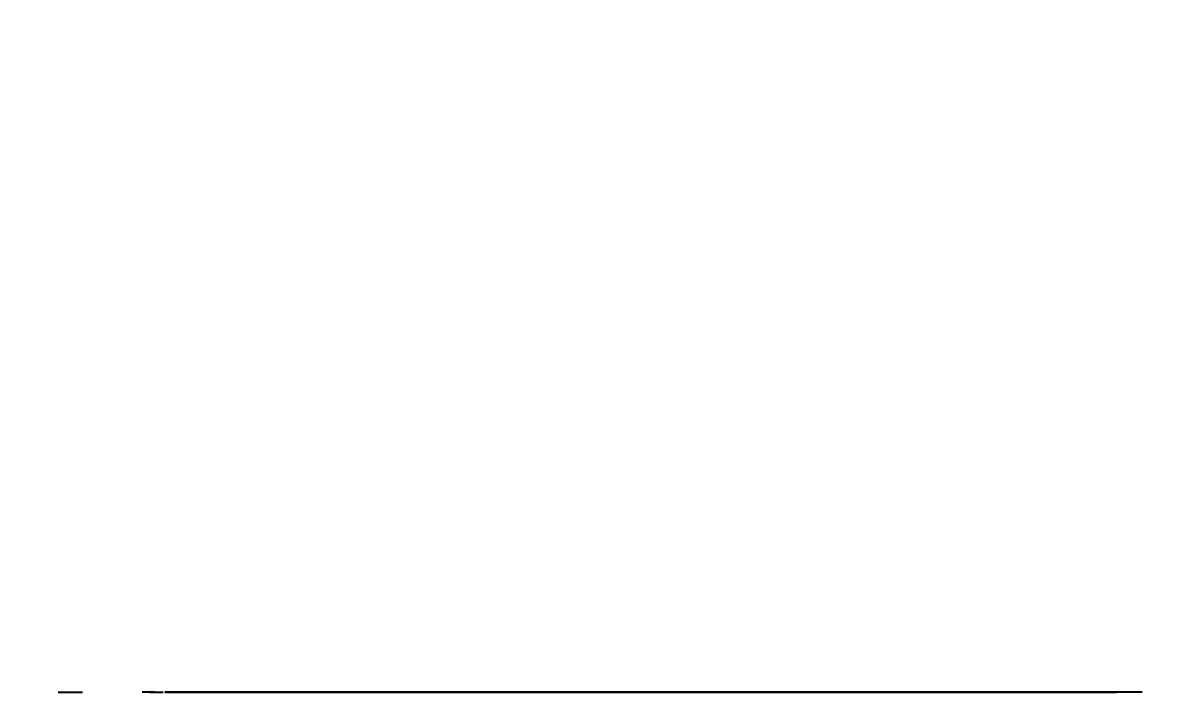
# Paper-space layout 'Sheet2' of a CAD drawing. Header units: inches. Extents: x 0 to 16.3, y 0 to 11.5.
# Drawn here: x 5.1568 to 5.6419, y 2.2206 to 2.5055 of the extents above; entities that cross this region are included whole.
import ezdxf

# ---------------------------------------------------------------- set-up
doc = ezdxf.new("R2010")
doc.units = ezdxf.units.IN
doc.header["$MEASUREMENT"] = 0
doc.styles.add('SLDTEXTSTYLE0', font='TXT', dxfattribs={"width": 0.75})
doc.dimstyles.new('SLDDIMSTYLE5', dxfattribs={"dimtxt": 0.137795, "dimasz": 0.13, "dimexe": 0, "dimexo": 0.0625, "dimgap": 0.034449, "dimtad": 1, "dimlfac": 2, "dimrnd": 1e-09, "dimdsep": 46, "dimtxsty": 'SLDTEXTSTYLE0', "dimsah": 1, "dimcen": 0.09, "dimadec": 0, "dimazin": 2, "dimtfac": 1, "dimtmove": 0, "dimatfit": 0, "dimfxl": 1, "dimfrac": 2, "dimtolj": 1, "dimtzin": 12, "dimarcsym": 0})

# ---------------------------------------------------------------- blocks, each defined once
blk = doc.blocks.new('_D_6')
at = {"color": 7, "linetype": 'Continuous', "lineweight": 0}
for p, q in [((6.84019, 2.10393), (6.84019, 2.49663)), ((4.94586, 2.10393), (6.87956, 2.10393)), ((6.84019, 1.9706), (6.84019, 2.10393)), ((6.48586, 1.9706), (6.87956, 1.9706)), ((6.84019, 1.9706), (6.84019, 1.7206))]:
    blk.add_line(p, q, dxfattribs=at)
at = {"color": 7, "linetype": 'Continuous', "lineweight": 18}
for points in [[(6.84019, 2.10393), (6.86019, 2.23393), (6.82019, 2.23393)], [(6.84019, 1.9706), (6.82019, 1.8406), (6.86019, 1.8406)]]:
    blk.add_solid(points, dxfattribs=at)
at = {"color": 7, "linetype": 'Continuous', "lineweight": 18, "insert": (6.66256, 2.14027), "char_height": 0.137795, "attachment_point": 1, "rotation": 90, "style": 'SLDTEXTSTYLE0'}
blk.add_mtext('0.27', dxfattribs=at)

psp = doc.layouts.new('Sheet2')

# ---------------------------------------------------------------- linework, layer by layer
at = {"color": 7, "linetype": 'Continuous', "lineweight": 25}
for points, knots in [([(5.171814, 2.220601), (5.172453, 2.220601), (5.173671, 2.220601), (5.175468, 2.220601), (5.177103, 2.220601), (5.178559, 2.220601), (5.179831, 2.220601), (5.180864, 2.220601), (5.18174, 2.220601), (5.182093, 2.220601), (5.182278, 2.220601)], [0, 0, 0, 0, 0.1474992, 0.2812134, 0.4010359, 0.5143339, 0.6271359, 0.7411248, 0.864635, 1, 1, 1, 1]), ([(5.212677, 2.220601), (5.212808, 2.220601), (5.213058, 2.220601), (5.213146, 2.220601), (5.212815, 2.220601), (5.212208, 2.220601), (5.211366, 2.220601), (5.210287, 2.220601), (5.209052, 2.220601), (5.208094, 2.220601), (5.207601, 2.220601)], [0, 0, 0, 0, 0.1413628, 0.2708217, 0.3958767, 0.5169193, 0.6380501, 0.7557164, 0.874264, 1, 1, 1, 1]), ([(5.211316, 2.220601), (5.211171, 2.220601), (5.210896, 2.220601), (5.210839, 2.220601), (5.211077, 2.220601), (5.211694, 2.220601), (5.212574, 2.220601), (5.213712, 2.220601), (5.215048, 2.220601), (5.216061, 2.220601), (5.216591, 2.220601)], [0, 0, 0, 0, 0.1434106, 0.2727921, 0.3948398, 0.5136895, 0.6318682, 0.7486933, 0.8687497, 1, 1, 1, 1]), ([(5.219335, 2.220601), (5.218988, 2.220601), (5.218311, 2.220601), (5.217735, 2.220601), (5.217433, 2.220601), (5.217492, 2.220601), (5.217884, 2.220601), (5.218647, 2.220601), (5.219661, 2.220601), (5.220651, 2.220601), (5.22115, 2.220601)], [0, 0, 0, 0, 0.133397, 0.2608756, 0.3859016, 0.5084607, 0.6298023, 0.7512139, 0.8746351, 1, 1, 1, 1]), ([(5.241539, 2.220601), (5.24045, 2.220601), (5.238309, 2.220601), (5.234971, 2.220601), (5.231707, 2.220601), (5.229143, 2.220601), (5.227189, 2.220601), (5.225784, 2.220601), (5.224487, 2.220601), (5.223257, 2.220601), (5.222125, 2.220601), (5.22108, 2.220601), (5.22014, 2.220601), (5.219609, 2.220601), (5.219335, 2.220601)], [0, 0, 0, 0, 0.1081344, 0.2124754, 0.3189854, 0.4339991, 0.4952703, 0.5573548, 0.6222186, 0.6897167, 0.7610686, 0.8367204, 0.915851, 1, 1, 1, 1]), ([(5.22115, 2.220601), (5.221834, 2.220601), (5.223199, 2.220601), (5.225678, 2.220601), (5.228571, 2.220601), (5.231823, 2.220601), (5.235449, 2.220601), (5.239439, 2.220601), (5.243823, 2.220601), (5.246909, 2.220601), (5.248486, 2.220601)], [0, 0, 0, 0, 0.1189008, 0.2369672, 0.3552753, 0.4754128, 0.598729, 0.7264725, 0.8601627, 1, 1, 1, 1]), ([(5.243637, 2.220601), (5.24221, 2.220601), (5.239442, 2.220601), (5.235702, 2.220601), (5.232553, 2.220601), (5.230072, 2.220601), (5.228256, 2.220601), (5.227072, 2.220601), (5.226686, 2.220601), (5.227084, 2.220601), (5.227275, 2.220601)], [0, 0, 0, 0, 0.1532745, 0.2972997, 0.4349632, 0.5710394, 0.6982165, 0.8089401, 0.908013, 1, 1, 1, 1]), ([(5.227275, 2.220601), (5.227393, 2.220601), (5.22762, 2.220601), (5.228177, 2.220601), (5.228843, 2.220601), (5.229401, 2.220601), (5.229685, 2.220601)], [0, 0, 0, 0, 0.2712498, 0.5208724, 0.7556657, 1, 1, 1, 1]), ([(5.229685, 2.220601), (5.230061, 2.220601), (5.230943, 2.220601), (5.232557, 2.220601), (5.23461, 2.220601), (5.236132, 2.220601), (5.236973, 2.220601)], [0, 0, 0, 0, 0.161069, 0.3787365, 0.6565406, 1, 1, 1, 1]), ([(5.236973, 2.220601), (5.237929, 2.220601), (5.239744, 2.220601), (5.242336, 2.220601), (5.244657, 2.220601), (5.246706, 2.220601), (5.248452, 2.220601), (5.249908, 2.220601), (5.251114, 2.220601), (5.251624, 2.220601), (5.251889, 2.220601)], [0, 0, 0, 0, 0.1522706, 0.2891581, 0.4157002, 0.5337391, 0.6459132, 0.7589955, 0.8748576, 1, 1, 1, 1]), ([(5.251889, 2.220601), (5.252161, 2.220601), (5.252688, 2.220601), (5.252718, 2.220601), (5.252201, 2.220601), (5.250967, 2.220601), (5.249288, 2.220601), (5.247112, 2.220601), (5.244513, 2.220601), (5.242549, 2.220601), (5.241539, 2.220601)], [0, 0, 0, 0, 0.1301145, 0.2525442, 0.3734998, 0.4967262, 0.6208921, 0.7429048, 0.8677256, 1, 1, 1, 1]), ([(5.257964, 2.220601), (5.257238, 2.220601), (5.255859, 2.220601), (5.253857, 2.220601), (5.252059, 2.220601), (5.250459, 2.220601), (5.249054, 2.220601), (5.247842, 2.220601), (5.246823, 2.220601), (5.245733, 2.220601), (5.244567, 2.220601), (5.243422, 2.220601), (5.242523, 2.220601), (5.242163, 2.220601), (5.241971, 2.220601)], [0, 0, 0, 0, 0.1225403, 0.2327678, 0.3330164, 0.4203451, 0.497404, 0.5617452, 0.6168537, 0.6618842, 0.7400443, 0.8182195, 0.9031007, 1, 1, 1, 1]), ([(5.242304, 2.220601), (5.242616, 2.220601), (5.243291, 2.220601), (5.244587, 2.220601), (5.246144, 2.220601), (5.24804, 2.220601), (5.250153, 2.220601), (5.252631, 2.220601), (5.255383, 2.220601), (5.257339, 2.220601), (5.258355, 2.220601)], [0, 0, 0, 0, 0.0808626, 0.1748606, 0.2806748, 0.3992015, 0.5300224, 0.6744842, 0.8309407, 1, 1, 1, 1]), ([(5.27035, 2.220601), (5.27004, 2.220601), (5.269434, 2.220601), (5.26837, 2.220601), (5.267157, 2.220601), (5.265907, 2.220601), (5.264492, 2.220601), (5.263008, 2.220601), (5.261365, 2.220601), (5.259668, 2.220601), (5.257868, 2.220601), (5.255999, 2.220601), (5.25408, 2.220601), (5.252099, 2.220601), (5.250054, 2.220601), (5.247954, 2.220601), (5.245796, 2.220601), (5.244371, 2.220601), (5.243637, 2.220601)], [0, 0, 0, 0, 0.08109582, 0.15819276, 0.23021971, 0.29859876, 0.36286299, 0.4248667, 0.48414401, 0.54185397, 0.5981974, 0.6539465, 0.70839215, 0.76301712, 0.81935513, 0.8773398, 0.93684866, 1, 1, 1, 1]), ([(5.243644, 2.220601), (5.245092, 2.220601), (5.247923, 2.220601), (5.252224, 2.220601), (5.256407, 2.220601), (5.260432, 2.220601), (5.264149, 2.220601), (5.267528, 2.220601), (5.27045, 2.220601), (5.272579, 2.220601), (5.27408, 2.220601), (5.275133, 2.220601), (5.276209, 2.220601), (5.277196, 2.220601), (5.278213, 2.220601), (5.279119, 2.220601), (5.28007, 2.220601), (5.280639, 2.220601), (5.280934, 2.220601)], [0, 0, 0, 0, 0.0901224, 0.1761466, 0.2599219, 0.3417202, 0.4205427, 0.4928257, 0.5608455, 0.6259304, 0.6594353, 0.6965979, 0.736767, 0.7816224, 0.8298208, 0.8823117, 0.9390823, 1, 1, 1, 1]), ([(5.248486, 2.220601), (5.249917, 2.220601), (5.252725, 2.220601), (5.25695, 2.220601), (5.261065, 2.220601), (5.265061, 2.220601), (5.26895, 2.220601), (5.272704, 2.220601), (5.276364, 2.220601), (5.279859, 2.220601), (5.283153, 2.220601), (5.286192, 2.220601), (5.288954, 2.220601), (5.291414, 2.220601), (5.293538, 2.220601), (5.295433, 2.220601), (5.297004, 2.220601), (5.297795, 2.220601), (5.298197, 2.220601)], [0, 0, 0, 0, 0.07373984, 0.1447208, 0.21247071, 0.27841833, 0.34218468, 0.40492085, 0.46709687, 0.52961658, 0.59131601, 0.6504587, 0.70866226, 0.76586543, 0.82283112, 0.88042857, 0.9391948, 1, 1, 1, 1]), ([(5.310823, 2.220601), (5.310518, 2.220601), (5.309917, 2.220601), (5.308742, 2.220601), (5.307374, 2.220601), (5.305808, 2.220601), (5.304051, 2.220601), (5.302087, 2.220601), (5.299913, 2.220601), (5.297575, 2.220601), (5.295077, 2.220601), (5.292459, 2.220601), (5.289766, 2.220601), (5.286933, 2.220601), (5.283993, 2.220601), (5.280949, 2.220601), (5.277809, 2.220601), (5.273499, 2.220601), (5.268116, 2.220601), (5.261757, 2.220601), (5.25556, 2.220601), (5.251557, 2.220601), (5.24957, 2.220601)], [0, 0, 0, 0, 0.04196082, 0.08270015, 0.1225011, 0.16199252, 0.20145361, 0.24087865, 0.28058926, 0.32113526, 0.36169603, 0.40220326, 0.44270495, 0.48345712, 0.52522491, 0.56748426, 0.6104861, 0.65508192, 0.74405853, 0.83057747, 0.91593136, 1, 1, 1, 1]), ([(5.280672, 2.220601), (5.279728, 2.220601), (5.277915, 2.220601), (5.275291, 2.220601), (5.272916, 2.220601), (5.270821, 2.220601), (5.268907, 2.220601), (5.267281, 2.220601), (5.265835, 2.220601), (5.26362, 2.220601), (5.260613, 2.220601), (5.258422, 2.220601), (5.257334, 2.220601)], [0, 0, 0, 0, 0.110709, 0.2124554, 0.3063002, 0.3904113, 0.4664788, 0.5337455, 0.5920522, 0.6421383, 0.8222917, 1, 1, 1, 1]), ([(5.278807, 2.220601), (5.278339, 2.220601), (5.27737, 2.220601), (5.275566, 2.220601), (5.273456, 2.220601), (5.271009, 2.220601), (5.268219, 2.220601), (5.265091, 2.220601), (5.26165, 2.220601), (5.259225, 2.220601), (5.257964, 2.220601)], [0, 0, 0, 0, 0.091678, 0.1898911, 0.297581, 0.4157225, 0.5445246, 0.6846867, 0.836041, 1, 1, 1, 1]), ([(5.258355, 2.220601), (5.259246, 2.220601), (5.260962, 2.220601), (5.26339, 2.220601), (5.265472, 2.220601), (5.267323, 2.220601), (5.268799, 2.220601), (5.270083, 2.220601), (5.271026, 2.220601), (5.271475, 2.220601), (5.271683, 2.220601)], [0, 0, 0, 0, 0.170297, 0.3279064, 0.4722923, 0.6031083, 0.7215452, 0.8267959, 0.9199466, 1, 1, 1, 1]), ([(5.271683, 2.220601), (5.271909, 2.220601), (5.272357, 2.220601), (5.272699, 2.220601), (5.272886, 2.220601), (5.272829, 2.220601), (5.272538, 2.220601), (5.272068, 2.220601), (5.271329, 2.220601), (5.270675, 2.220601), (5.27035, 2.220601)], [0, 0, 0, 0, 0.1324325, 0.2617877, 0.3887046, 0.5135513, 0.6368186, 0.7579142, 0.879566, 1, 1, 1, 1]), ([(5.276822, 2.220601), (5.278466, 2.220601), (5.281672, 2.220601), (5.286236, 2.220601), (5.290443, 2.220601), (5.294328, 2.220601), (5.297851, 2.220601), (5.30103, 2.220601), (5.303843, 2.220601), (5.3063, 2.220601), (5.308359, 2.220601), (5.310059, 2.220601), (5.311283, 2.220601), (5.312046, 2.220601), (5.312437, 2.220601), (5.312331, 2.220601), (5.311837, 2.220601), (5.311164, 2.220601), (5.310823, 2.220601)], [0, 0, 0, 0, 0.075695, 0.1476207, 0.21676, 0.2834078, 0.348323, 0.4115344, 0.4742796, 0.5368885, 0.5981238, 0.6574512, 0.7151433, 0.7711341, 0.8270816, 0.8836126, 0.9410347, 1, 1, 1, 1]), ([(5.280934, 2.220601), (5.281298, 2.220601), (5.282002, 2.220601), (5.282635, 2.220601), (5.282988, 2.220601), (5.2829, 2.220601), (5.282459, 2.220601), (5.281631, 2.220601), (5.280451, 2.220601), (5.279353, 2.220601), (5.278807, 2.220601)], [0, 0, 0, 0, 0.1534106, 0.2968232, 0.4292755, 0.553935, 0.6713785, 0.7834365, 0.892212, 1, 1, 1, 1]), ([(5.300012, 2.220601), (5.29984, 2.220601), (5.299499, 2.220601), (5.298523, 2.220601), (5.297155, 2.220601), (5.295694, 2.220601), (5.294287, 2.220601), (5.292979, 2.220601), (5.291475, 2.220601), (5.289759, 2.220601), (5.287813, 2.220601), (5.285614, 2.220601), (5.283238, 2.220601), (5.281547, 2.220601), (5.280672, 2.220601)], [0, 0, 0, 0, 0.1038646, 0.2060159, 0.3073052, 0.4083073, 0.4612032, 0.5208765, 0.5857825, 0.6559763, 0.7331771, 0.816091, 0.9049098, 1, 1, 1, 1]), ([(5.298197, 2.220601), (5.298562, 2.220601), (5.299281, 2.220601), (5.299923, 2.220601), (5.300203, 2.220601), (5.300075, 2.220601), (5.300012, 2.220601)], [0, 0, 0, 0, 0.2607626, 0.5144259, 0.759326, 1, 1, 1, 1]), ([(5.299388, 2.220601), (5.300312, 2.220601), (5.302081, 2.220601), (5.30439, 2.220601), (5.306168, 2.220601), (5.307233, 2.220601), (5.307845, 2.220601), (5.308122, 2.220601), (5.308324, 2.220601), (5.308397, 2.220601), (5.308361, 2.220601), (5.308226, 2.220601), (5.307925, 2.220601), (5.307664, 2.220601), (5.307527, 2.220601)], [0, 0, 0, 0, 0.0993773, 0.1902804, 0.276862, 0.3641054, 0.4124529, 0.4698019, 0.5341724, 0.6087605, 0.6918989, 0.7856648, 0.887403, 1, 1, 1, 1]), ([(5.322583, 2.220601), (5.321573, 2.220601), (5.319605, 2.220601), (5.31686, 2.220601), (5.314321, 2.220601), (5.312041, 2.220601), (5.310014, 2.220601), (5.308225, 2.220601), (5.30667, 2.220601), (5.305366, 2.220601), (5.304365, 2.220601), (5.303534, 2.220601), (5.30305, 2.220601), (5.302734, 2.220601), (5.302749, 2.220601), (5.303012, 2.220601), (5.303481, 2.220601), (5.304017, 2.220601), (5.304292, 2.220601)], [0, 0, 0, 0, 0.0810292, 0.1578785, 0.2308785, 0.3001703, 0.3662697, 0.4302521, 0.4916939, 0.5527946, 0.6117657, 0.6685621, 0.7240135, 0.7777673, 0.831763, 0.8868228, 0.9421188, 1, 1, 1, 1]), ([(5.304292, 2.220601), (5.304762, 2.220601), (5.305691, 2.220601), (5.307596, 2.220601), (5.309789, 2.220601), (5.312353, 2.220601), (5.315236, 2.220601), (5.318472, 2.220601), (5.322019, 2.220601), (5.324541, 2.220601), (5.325844, 2.220601)], [0, 0, 0, 0, 0.12421386, 0.24516483, 0.3631421, 0.48111936, 0.60207033, 0.72762003, 0.85918887, 1, 1, 1, 1]), ([(5.326305, 2.220601), (5.325628, 2.220601), (5.324297, 2.220601), (5.322605, 2.220601), (5.321147, 2.220601), (5.319992, 2.220601), (5.319037, 2.220601), (5.31839, 2.220601), (5.317976, 2.220601), (5.317878, 2.220601), (5.31798, 2.220601), (5.318322, 2.220601), (5.318856, 2.220601), (5.319584, 2.220601), (5.320551, 2.220601), (5.321709, 2.220601), (5.3231, 2.220601), (5.324693, 2.220601), (5.326497, 2.220601), (5.328418, 2.220601), (5.330524, 2.220601), (5.332834, 2.220601), (5.335257, 2.220601), (5.337868, 2.220601), (5.340652, 2.220601), (5.342595, 2.220601), (5.343575, 2.220601)], [0, 0, 0, 0, 0.0593341, 0.1165196, 0.1720367, 0.2253289, 0.2772265, 0.3271389, 0.3758464, 0.4231806, 0.4687071, 0.5122583, 0.553646, 0.5930123, 0.6308933, 0.6671233, 0.7023194, 0.7363382, 0.7696965, 0.8025041, 0.8349093, 0.8673732, 0.8996238, 0.9325641, 0.9660012, 1, 1, 1, 1]), ([(5.361234, 2.220601), (5.359223, 2.220601), (5.355425, 2.220601), (5.349856, 2.220601), (5.344836, 2.220601), (5.340195, 2.220601), (5.335788, 2.220601), (5.331415, 2.220601), (5.326974, 2.220601), (5.324066, 2.220601), (5.322583, 2.220601)], [0, 0, 0, 0, 0.1630066, 0.3078966, 0.4367663, 0.5503268, 0.6575834, 0.7671636, 0.8811894, 1, 1, 1, 1]), ([(5.325844, 2.220601), (5.32642, 2.220601), (5.327626, 2.220601), (5.329537, 2.220601), (5.331637, 2.220601), (5.333936, 2.220601), (5.336422, 2.220601), (5.339099, 2.220601), (5.341973, 2.220601), (5.345037, 2.220601), (5.348295, 2.220601), (5.351748, 2.220601), (5.355397, 2.220601), (5.359231, 2.220601), (5.363262, 2.220601), (5.367486, 2.220601), (5.371902, 2.220601), (5.374903, 2.220601), (5.376434, 2.220601)], [0, 0, 0, 0, 0.0341486, 0.0714865, 0.1125948, 0.1575547, 0.2064284, 0.2586779, 0.3149146, 0.3757235, 0.4394758, 0.5077731, 0.5801484, 0.6560701, 0.7360065, 0.8200574, 0.9082335, 1, 1, 1, 1]), ([(5.359654, 2.220601), (5.357888, 2.220601), (5.354337, 2.220601), (5.349441, 2.220601), (5.344787, 2.220601), (5.340484, 2.220601), (5.336444, 2.220601), (5.332734, 2.220601), (5.329284, 2.220601), (5.327312, 2.220601), (5.326305, 2.220601)], [0, 0, 0, 0, 0.1138602, 0.2290746, 0.3467059, 0.4676884, 0.5928227, 0.7225673, 0.8583187, 1, 1, 1, 1]), ([(5.337187, 2.220601), (5.336272, 2.220601), (5.334518, 2.220601), (5.332226, 2.220601), (5.330405, 2.220601), (5.329052, 2.220601), (5.328237, 2.220601), (5.327898, 2.220601), (5.328168, 2.220601), (5.328731, 2.220601), (5.32902, 2.220601)], [0, 0, 0, 0, 0.1413123, 0.2711933, 0.3947838, 0.5161978, 0.6359385, 0.752855, 0.8734462, 1, 1, 1, 1]), ([(5.32902, 2.220601), (5.329328, 2.220601), (5.329941, 2.220601), (5.33126, 2.220601), (5.33279, 2.220601), (5.334607, 2.220601), (5.33667, 2.220601), (5.339002, 2.220601), (5.341609, 2.220601), (5.343458, 2.220601), (5.344418, 2.220601)], [0, 0, 0, 0, 0.1150766, 0.2286243, 0.3433669, 0.4603935, 0.582614, 0.7129316, 0.8510179, 1, 1, 1, 1]), ([(5.332111, 2.220601), (5.331759, 2.220601), (5.331088, 2.220601), (5.330601, 2.220601), (5.330719, 2.220601), (5.331324, 2.220601), (5.332529, 2.220601), (5.334179, 2.220601), (5.33637, 2.220601), (5.338042, 2.220601), (5.338917, 2.220601)], [0, 0, 0, 0, 0.1455897, 0.2778786, 0.3980358, 0.5138571, 0.6277695, 0.7428069, 0.8654935, 1, 1, 1, 1]), ([(5.373343, 2.220601), (5.371738, 2.220601), (5.368653, 2.220601), (5.364178, 2.220601), (5.360049, 2.220601), (5.356262, 2.220601), (5.352824, 2.220601), (5.349731, 2.220601), (5.346986, 2.220601), (5.344546, 2.220601), (5.342392, 2.220601), (5.3404, 2.220601), (5.338596, 2.220601), (5.336953, 2.220601), (5.335481, 2.220601), (5.334154, 2.220601), (5.333023, 2.220601), (5.332418, 2.220601), (5.332111, 2.220601)], [0, 0, 0, 0, 0.1060011, 0.203848, 0.2930546, 0.3748954, 0.4484278, 0.5139908, 0.5732433, 0.625516, 0.673898, 0.7203216, 0.7664546, 0.8112958, 0.8567976, 0.9026864, 0.9505709, 1, 1, 1, 1]), ([(5.353691, 2.220601), (5.353332, 2.220601), (5.352634, 2.220601), (5.351137, 2.220601), (5.349302, 2.220601), (5.347191, 2.220601), (5.344865, 2.220601), (5.342383, 2.220601), (5.339778, 2.220601), (5.338076, 2.220601), (5.337187, 2.220601)], [0, 0, 0, 0, 0.12839, 0.2495205, 0.3661905, 0.4850001, 0.6048779, 0.7278386, 0.8577135, 1, 1, 1, 1]), ([(5.338917, 2.220601), (5.33964, 2.220601), (5.341066, 2.220601), (5.343252, 2.220601), (5.34543, 2.220601), (5.347587, 2.220601), (5.349727, 2.220601), (5.351845, 2.220601), (5.353958, 2.220601), (5.356041, 2.220601), (5.358051, 2.220601), (5.359967, 2.220601), (5.361762, 2.220601), (5.363403, 2.220601), (5.364946, 2.220601), (5.366366, 2.220601), (5.367638, 2.220601), (5.368373, 2.220601), (5.368749, 2.220601)], [0, 0, 0, 0, 0.06144078, 0.12115945, 0.17887937, 0.23612585, 0.29277996, 0.34948908, 0.4076201, 0.46803257, 0.5290288, 0.59022454, 0.65270394, 0.7166321, 0.78260728, 0.85173828, 0.92415781, 1, 1, 1, 1]), ([(5.346467, 2.220601), (5.345828, 2.220601), (5.34457, 2.220601), (5.342937, 2.220601), (5.341614, 2.220601), (5.340632, 2.220601), (5.339889, 2.220601), (5.33948, 2.220601), (5.339402, 2.220601), (5.339529, 2.220601), (5.34009, 2.220601), (5.341006, 2.220601), (5.342359, 2.220601), (5.344142, 2.220601), (5.34629, 2.220601), (5.348892, 2.220601), (5.351861, 2.220601), (5.354056, 2.220601), (5.355202, 2.220601)], [0, 0, 0, 0, 0.0289831, 0.057099, 0.0861236, 0.1168339, 0.1505777, 0.1878907, 0.2294316, 0.2756398, 0.3292474, 0.3933117, 0.4677407, 0.5526893, 0.6485096, 0.7550135, 0.8721202, 1, 1, 1, 1]), ([(5.343575, 2.220601), (5.344515, 2.220601), (5.346379, 2.220601), (5.349257, 2.220601), (5.352154, 2.220601), (5.35506, 2.220601), (5.357984, 2.220601), (5.360923, 2.220601), (5.363879, 2.220601), (5.366865, 2.220601), (5.369858, 2.220601), (5.372872, 2.220601), (5.375889, 2.220601), (5.378924, 2.220601), (5.381961, 2.220601), (5.385002, 2.220601), (5.388052, 2.220601), (5.391143, 2.220601), (5.394128, 2.220601), (5.397027, 2.220601), (5.399782, 2.220601), (5.402416, 2.220601), (5.404911, 2.220601), (5.407263, 2.220601), (5.409485, 2.220601), (5.410834, 2.220601), (5.41152, 2.220601)], [0, 0, 0, 0, 0.0326124, 0.064692, 0.0964739, 0.1279536, 0.1595647, 0.1912427, 0.2234848, 0.2564675, 0.2902401, 0.32534, 0.361843, 0.4002588, 0.4405305, 0.4828463, 0.5275953, 0.5746788, 0.6233504, 0.6730934, 0.723853, 0.7761951, 0.8298229, 0.8848587, 0.9414158, 1, 1, 1, 1]), ([(5.344418, 2.220601), (5.345672, 2.220601), (5.348182, 2.220601), (5.352037, 2.220601), (5.355964, 2.220601), (5.359965, 2.220601), (5.364039, 2.220601), (5.368183, 2.220601), (5.372401, 2.220601), (5.375183, 2.220601), (5.376604, 2.220601)], [0, 0, 0, 0, 0.1166759, 0.2336921, 0.3526832, 0.4745535, 0.5991652, 0.7280291, 0.8611489, 1, 1, 1, 1]), ([(5.360448, 2.220601), (5.359856, 2.220601), (5.358729, 2.220601), (5.356912, 2.220601), (5.355162, 2.220601), (5.353371, 2.220601), (5.351619, 2.220601), (5.349867, 2.220601), (5.348133, 2.220601), (5.347029, 2.220601), (5.346467, 2.220601)], [0, 0, 0, 0, 0.15832544, 0.30126612, 0.43250542, 0.55384078, 0.66940147, 0.77792711, 0.88694685, 1, 1, 1, 1]), ([(5.3544, 2.220601), (5.354517, 2.220601), (5.354742, 2.220601), (5.354706, 2.220601), (5.354384, 2.220601), (5.353919, 2.220601), (5.353691, 2.220601)], [0, 0, 0, 0, 0.2723844, 0.5240891, 0.766152, 1, 1, 1, 1]), ([(5.354286, 2.220601), (5.354219, 2.220601), (5.354047, 2.220601), (5.354266, 2.220601), (5.3544, 2.220601)], [0, 0, 0, 0, 0.3903791, 1, 1, 1, 1]), ([(5.358767, 2.220601), (5.358195, 2.220601), (5.357164, 2.220601), (5.355828, 2.220601), (5.354805, 2.220601), (5.354448, 2.220601), (5.354286, 2.220601)], [0, 0, 0, 0, 0.333838, 0.6011339, 0.8188042, 1, 1, 1, 1]), ([(5.355202, 2.220601), (5.356192, 2.220601), (5.358101, 2.220601), (5.361037, 2.220601), (5.363929, 2.220601), (5.366759, 2.220601), (5.369556, 2.220601), (5.372292, 2.220601), (5.374975, 2.220601), (5.376879, 2.220601), (5.377774, 2.220601)], [0, 0, 0, 0, 0.1678246, 0.3234788, 0.4659756, 0.5960238, 0.7146566, 0.8213312, 0.9159457, 1, 1, 1, 1]), ([(5.370422, 2.220601), (5.369427, 2.220601), (5.367498, 2.220601), (5.364533, 2.220601), (5.361621, 2.220601), (5.359712, 2.220601), (5.358767, 2.220601)], [0, 0, 0, 0, 0.2666897, 0.5176012, 0.7613418, 1, 1, 1, 1]), ([(5.394137, 2.220601), (5.392711, 2.220601), (5.389906, 2.220601), (5.385551, 2.220601), (5.381211, 2.220601), (5.376863, 2.220601), (5.372523, 2.220601), (5.36819, 2.220601), (5.36384, 2.220601), (5.361073, 2.220601), (5.359654, 2.220601)], [0, 0, 0, 0, 0.12597004, 0.24785537, 0.36765384, 0.48720729, 0.60850367, 0.73327965, 0.86316805, 1, 1, 1, 1]), ([(5.385884, 2.220601), (5.385255, 2.220601), (5.384024, 2.220601), (5.382148, 2.220601), (5.380304, 2.220601), (5.378553, 2.220601), (5.376798, 2.220601), (5.375083, 2.220601), (5.373453, 2.220601), (5.371838, 2.220601), (5.370273, 2.220601), (5.368744, 2.220601), (5.367278, 2.220601), (5.365826, 2.220601), (5.364448, 2.220601), (5.36307, 2.220601), (5.361797, 2.220601), (5.360881, 2.220601), (5.360448, 2.220601)], [0, 0, 0, 0, 0.0921686, 0.1803496, 0.2650275, 0.3448634, 0.421423, 0.4933696, 0.5616394, 0.6260104, 0.6858198, 0.7422386, 0.7945956, 0.8431919, 0.8878023, 0.92878, 0.9662983, 1, 1, 1, 1]), ([(5.375923, 2.220601), (5.374727, 2.220601), (5.372445, 2.220601), (5.369383, 2.220601), (5.366864, 2.220601), (5.364794, 2.220601), (5.36325, 2.220601), (5.362202, 2.220601), (5.361452, 2.220601), (5.36131, 2.220601), (5.361234, 2.220601)], [0, 0, 0, 0, 0.12997105, 0.24788279, 0.35783239, 0.46077588, 0.56886014, 0.69378075, 0.83600095, 1, 1, 1, 1]), ([(5.381254, 2.220601), (5.381648, 2.220601), (5.382414, 2.220601), (5.38281, 2.220601), (5.382372, 2.220601), (5.381306, 2.220601), (5.379521, 2.220601), (5.377095, 2.220601), (5.374019, 2.220601), (5.371655, 2.220601), (5.370422, 2.220601)], [0, 0, 0, 0, 0.1275078, 0.2483167, 0.3643064, 0.4835966, 0.6046459, 0.7283166, 0.8583765, 1, 1, 1, 1]), ([(5.397702, 2.220601), (5.396599, 2.220601), (5.394489, 2.220601), (5.391407, 2.220601), (5.388584, 2.220601), (5.385965, 2.220601), (5.383455, 2.220601), (5.380975, 2.220601), (5.378425, 2.220601), (5.376768, 2.220601), (5.375923, 2.220601)], [0, 0, 0, 0, 0.1525262, 0.2917718, 0.4197895, 0.5347313, 0.6451576, 0.7598651, 0.8775827, 1, 1, 1, 1]), ([(5.376604, 2.220601), (5.378704, 2.220601), (5.382797, 2.220601), (5.388444, 2.220601), (5.393625, 2.220601), (5.396626, 2.220601), (5.398099, 2.220601)], [0, 0, 0, 0, 0.2681051, 0.5223091, 0.7656309, 1, 1, 1, 1]), ([(5.377774, 2.220601), (5.37831, 2.220601), (5.379334, 2.220601), (5.381005, 2.220601), (5.382623, 2.220601), (5.384257, 2.220601), (5.385896, 2.220601), (5.387535, 2.220601), (5.389168, 2.220601), (5.390209, 2.220601), (5.390734, 2.220601)], [0, 0, 0, 0, 0.1537036, 0.2938532, 0.4228348, 0.5433911, 0.6583264, 0.7709519, 0.8845241, 1, 1, 1, 1]), ([(5.385707, 2.220601), (5.385421, 2.220601), (5.384891, 2.220601), (5.38445, 2.220601), (5.384344, 2.220601), (5.384597, 2.220601), (5.384714, 2.220601)], [0, 0, 0, 0, 0.30790414, 0.57152076, 0.80049764, 1, 1, 1, 1]), ([(5.384714, 2.220601), (5.384892, 2.220601), (5.385249, 2.220601), (5.386154, 2.220601), (5.387334, 2.220601), (5.388257, 2.220601), (5.388741, 2.220601)], [0, 0, 0, 0, 0.2422313, 0.4846521, 0.7300364, 1, 1, 1, 1]), ([(5.396405, 2.220601), (5.395811, 2.220601), (5.394603, 2.220601), (5.392184, 2.220601), (5.389301, 2.220601), (5.387036, 2.220601), (5.385884, 2.220601)], [0, 0, 0, 0, 0.2371228, 0.4828589, 0.7370593, 1, 1, 1, 1]), ([(5.388741, 2.220601), (5.38922, 2.220601), (5.390273, 2.220601), (5.392089, 2.220601), (5.394227, 2.220601), (5.395747, 2.220601), (5.396568, 2.220601)], [0, 0, 0, 0, 0.18856336, 0.41498684, 0.68429013, 1, 1, 1, 1]), ([(5.390734, 2.220601), (5.391403, 2.220601), (5.392732, 2.220601), (5.394456, 2.220601), (5.395841, 2.220601), (5.396799, 2.220601), (5.397365, 2.220601), (5.397632, 2.220601), (5.397756, 2.220601), (5.3978, 2.220601), (5.397623, 2.220601), (5.39739, 2.220601), (5.39694, 2.220601), (5.396588, 2.220601), (5.396405, 2.220601)], [0, 0, 0, 0, 0.0830733, 0.1651308, 0.2514996, 0.345454, 0.397801, 0.4581591, 0.5262725, 0.6026747, 0.6877235, 0.7826375, 0.8867816, 1, 1, 1, 1]), ([(5.41152, 2.220601), (5.412178, 2.220601), (5.41347, 2.220601), (5.415114, 2.220601), (5.41649, 2.220601), (5.417693, 2.220601), (5.418517, 2.220601), (5.419155, 2.220601), (5.419537, 2.220601), (5.41961, 2.220601), (5.419467, 2.220601), (5.419143, 2.220601), (5.418569, 2.220601), (5.417821, 2.220601), (5.416814, 2.220601), (5.415641, 2.220601), (5.414208, 2.220601), (5.412588, 2.220601), (5.410802, 2.220601), (5.408836, 2.220601), (5.406766, 2.220601), (5.40451, 2.220601), (5.402146, 2.220601), (5.399631, 2.220601), (5.396946, 2.220601), (5.395078, 2.220601), (5.394137, 2.220601)], [0, 0, 0, 0, 0.0587685, 0.1153669, 0.1702838, 0.2233977, 0.2749194, 0.325155, 0.3738794, 0.4215344, 0.4673735, 0.5112026, 0.553187, 0.5931416, 0.6313196, 0.6681394, 0.7036593, 0.7382855, 0.7720898, 0.8052912, 0.8376979, 0.8699357, 0.901947, 0.9343924, 0.9669111, 1, 1, 1, 1]), ([(5.398099, 2.220601), (5.398956, 2.220601), (5.400661, 2.220601), (5.402622, 2.220601), (5.404115, 2.220601), (5.405062, 2.220601), (5.405476, 2.220601), (5.405192, 2.220601), (5.404275, 2.220601), (5.403196, 2.220601), (5.402636, 2.220601)], [0, 0, 0, 0, 0.112791, 0.2245528, 0.3394908, 0.4601485, 0.5846736, 0.7148698, 0.8519347, 1, 1, 1, 1]), ([(5.416657, 2.220601), (5.416142, 2.220601), (5.415128, 2.220601), (5.414047, 2.220601), (5.413219, 2.220601), (5.412812, 2.220601), (5.412686, 2.220601), (5.412908, 2.220601), (5.413517, 2.220601), (5.414152, 2.220601), (5.414474, 2.220601)], [0, 0, 0, 0, 0.1328112, 0.2608109, 0.3857192, 0.508231, 0.6298345, 0.7516472, 0.8740766, 1, 1, 1, 1]), ([(5.414474, 2.220601), (5.414951, 2.220601), (5.415899, 2.220601), (5.417913, 2.220601), (5.420263, 2.220601), (5.423058, 2.220601), (5.426273, 2.220601), (5.429877, 2.220601), (5.433909, 2.220601), (5.436806, 2.220601), (5.438294, 2.220601)], [0, 0, 0, 0, 0.1190221, 0.2364637, 0.3548204, 0.4752717, 0.5981356, 0.7263519, 0.8594628, 1, 1, 1, 1]), ([(5.441045, 2.220601), (5.440011, 2.220601), (5.437974, 2.220601), (5.434646, 2.220601), (5.431278, 2.220601), (5.428541, 2.220601), (5.426369, 2.220601), (5.424798, 2.220601), (5.423265, 2.220601), (5.42184, 2.220601), (5.420408, 2.220601), (5.419069, 2.220601), (5.41784, 2.220601), (5.417058, 2.220601), (5.416657, 2.220601)], [0, 0, 0, 0, 0.107983, 0.2128932, 0.3190337, 0.4342919, 0.4949171, 0.5579005, 0.6221283, 0.6901068, 0.7615869, 0.8364888, 0.9160698, 1, 1, 1, 1]), ([(5.417749, 2.220601), (5.418431, 2.220601), (5.419701, 2.220601), (5.421595, 2.220601), (5.423295, 2.220601), (5.424823, 2.220601), (5.426167, 2.220601), (5.427344, 2.220601), (5.428338, 2.220601), (5.428817, 2.220601), (5.429064, 2.220601)], [0, 0, 0, 0, 0.17297427, 0.32202189, 0.45095944, 0.56455658, 0.67098304, 0.77752007, 0.88498143, 1, 1, 1, 1]), ([(5.435317, 2.220601), (5.433976, 2.220601), (5.431386, 2.220601), (5.428038, 2.220601), (5.425321, 2.220601), (5.423331, 2.220601), (5.421968, 2.220601), (5.421291, 2.220601), (5.421334, 2.220601), (5.422005, 2.220601), (5.422329, 2.220601)], [0, 0, 0, 0, 0.1536526, 0.2966968, 0.4345952, 0.5711425, 0.698533, 0.8088272, 0.9075825, 1, 1, 1, 1]), ([(5.422329, 2.220601), (5.422494, 2.220601), (5.422811, 2.220601), (5.423511, 2.220601), (5.424277, 2.220601), (5.424864, 2.220601), (5.425165, 2.220601)], [0, 0, 0, 0, 0.2721724, 0.5256215, 0.7568914, 1, 1, 1, 1]), ([(5.425165, 2.220601), (5.425542, 2.220601), (5.42645, 2.220601), (5.428058, 2.220601), (5.430098, 2.220601), (5.431594, 2.220601), (5.432424, 2.220601)], [0, 0, 0, 0, 0.1564899, 0.3770548, 0.6539494, 1, 1, 1, 1]), ([(5.432424, 2.220601), (5.433358, 2.220601), (5.43515, 2.220601), (5.437762, 2.220601), (5.440154, 2.220601), (5.442291, 2.220601), (5.444235, 2.220601), (5.445899, 2.220601), (5.447349, 2.220601), (5.448073, 2.220601), (5.448446, 2.220601)], [0, 0, 0, 0, 0.1508658, 0.289757, 0.4159001, 0.5328265, 0.6461939, 0.7588359, 0.8755284, 1, 1, 1, 1]), ([(5.464326, 2.220601), (5.463885, 2.220601), (5.463024, 2.220601), (5.461577, 2.220601), (5.460069, 2.220601), (5.458489, 2.220601), (5.456804, 2.220601), (5.45507, 2.220601), (5.453279, 2.220601), (5.451393, 2.220601), (5.449471, 2.220601), (5.447514, 2.220601), (5.445533, 2.220601), (5.443525, 2.220601), (5.441499, 2.220601), (5.439448, 2.220601), (5.437366, 2.220601), (5.436011, 2.220601), (5.435317, 2.220601)], [0, 0, 0, 0, 0.08118939, 0.15807638, 0.22992998, 0.29825058, 0.3629825, 0.4246934, 0.48393444, 0.54166832, 0.59835356, 0.65319453, 0.70841372, 0.76318767, 0.81908997, 0.87679733, 0.93692047, 1, 1, 1, 1]), ([(5.438294, 2.220601), (5.439646, 2.220601), (5.442301, 2.220601), (5.446353, 2.220601), (5.450356, 2.220601), (5.454291, 2.220601), (5.458179, 2.220601), (5.461997, 2.220601), (5.465762, 2.220601), (5.469435, 2.220601), (5.472942, 2.220601), (5.47625, 2.220601), (5.479288, 2.220601), (5.482097, 2.220601), (5.484618, 2.220601), (5.48691, 2.220601), (5.488971, 2.220601), (5.490081, 2.220601), (5.490642, 2.220601)], [0, 0, 0, 0, 0.0736908, 0.1446883, 0.212405, 0.2783681, 0.3421057, 0.4047845, 0.4670222, 0.5295194, 0.5913357, 0.6503561, 0.708422, 0.7655673, 0.8227968, 0.8801637, 0.9393154, 1, 1, 1, 1]), ([(5.448446, 2.220601), (5.448865, 2.220601), (5.44968, 2.220601), (5.450201, 2.220601), (5.450042, 2.220601), (5.449306, 2.220601), (5.447998, 2.220601), (5.446173, 2.220601), (5.443842, 2.220601), (5.441994, 2.220601), (5.441045, 2.220601)], [0, 0, 0, 0, 0.1300657, 0.2532668, 0.3736374, 0.4965062, 0.6197129, 0.7413446, 0.8670744, 1, 1, 1, 1]), ([(5.452828, 2.220601), (5.453244, 2.220601), (5.454025, 2.220601), (5.454697, 2.220601), (5.454889, 2.220601), (5.454477, 2.220601), (5.453588, 2.220601), (5.45229, 2.220601), (5.450514, 2.220601), (5.449127, 2.220601), (5.448404, 2.220601)], [0, 0, 0, 0, 0.1581506, 0.2964437, 0.4187475, 0.5308688, 0.6388002, 0.7504561, 0.869788, 1, 1, 1, 1]), ([(5.452119, 2.220601), (5.451903, 2.220601), (5.451494, 2.220601), (5.451174, 2.220601), (5.451126, 2.220601), (5.451415, 2.220601), (5.452006, 2.220601), (5.452817, 2.220601), (5.45392, 2.220601), (5.454785, 2.220601), (5.455238, 2.220601)], [0, 0, 0, 0, 0.1430078, 0.2710704, 0.3884006, 0.5034644, 0.6175063, 0.7338067, 0.8604908, 1, 1, 1, 1]), ([(5.452246, 2.220601), (5.452387, 2.220601), (5.45269, 2.220601), (5.453407, 2.220601), (5.454264, 2.220601), (5.455429, 2.220601), (5.45675, 2.220601), (5.458325, 2.220601), (5.460105, 2.220601), (5.461409, 2.220601), (5.462086, 2.220601)], [0, 0, 0, 0, 0.0811557, 0.1745344, 0.2807539, 0.3995, 0.5305534, 0.6740942, 0.8307761, 1, 1, 1, 1]), ([(5.494768, 2.220601), (5.494055, 2.220601), (5.492583, 2.220601), (5.490401, 2.220601), (5.488166, 2.220601), (5.485915, 2.220601), (5.483627, 2.220601), (5.481256, 2.220601), (5.478896, 2.220601), (5.475683, 2.220601), (5.471869, 2.220601), (5.467684, 2.220601), (5.463927, 2.220601), (5.461839, 2.220601), (5.460796, 2.220601)], [0, 0, 0, 0, 0.0458786, 0.0945903, 0.146412, 0.2006127, 0.2583801, 0.3195091, 0.3844266, 0.4525098, 0.5912494, 0.7280137, 0.8640703, 1, 1, 1, 1]), ([(5.462086, 2.220601), (5.462679, 2.220601), (5.463817, 2.220601), (5.465352, 2.220601), (5.466663, 2.220601), (5.467731, 2.220601), (5.468646, 2.220601), (5.469251, 2.220601), (5.469714, 2.220601), (5.469831, 2.220601), (5.469885, 2.220601)], [0, 0, 0, 0, 0.1709019, 0.3282636, 0.4728385, 0.6039724, 0.7218772, 0.8271003, 0.920018, 1, 1, 1, 1]), ([(5.481681, 2.220601), (5.480931, 2.220601), (5.47949, 2.220601), (5.477467, 2.220601), (5.475571, 2.220601), (5.47394, 2.220601), (5.472454, 2.220601), (5.471187, 2.220601), (5.470097, 2.220601), (5.468406, 2.220601), (5.466225, 2.220601), (5.46471, 2.220601), (5.463958, 2.220601)], [0, 0, 0, 0, 0.1106435, 0.2127152, 0.3059405, 0.3902966, 0.4663929, 0.5339377, 0.5923487, 0.642237, 0.8225118, 1, 1, 1, 1]), ([(5.469885, 2.220601), (5.469919, 2.220601), (5.469987, 2.220601), (5.469817, 2.220601), (5.469394, 2.220601), (5.468872, 2.220601), (5.468003, 2.220601), (5.46704, 2.220601), (5.465817, 2.220601), (5.464824, 2.220601), (5.464326, 2.220601)], [0, 0, 0, 0, 0.1326247, 0.2624417, 0.388965, 0.5143258, 0.6365997, 0.7584842, 0.8791142, 1, 1, 1, 1]), ([(5.469785, 2.220601), (5.470588, 2.220601), (5.472157, 2.220601), (5.474632, 2.220601), (5.477131, 2.220601), (5.479679, 2.220601), (5.482298, 2.220601), (5.48494, 2.220601), (5.487621, 2.220601), (5.490338, 2.220601), (5.493051, 2.220601), (5.495736, 2.220601), (5.498375, 2.220601), (5.500961, 2.220601), (5.503484, 2.220601), (5.505964, 2.220601), (5.508406, 2.220601), (5.509956, 2.220601), (5.510734, 2.220601)], [0, 0, 0, 0, 0.07909601, 0.15459755, 0.2267442, 0.29628575, 0.36324997, 0.4278876, 0.49059479, 0.55237671, 0.61255637, 0.67040056, 0.72697755, 0.782185, 0.83598465, 0.89000616, 0.9448726, 1, 1, 1, 1]), ([(5.494612, 2.220601), (5.494675, 2.220601), (5.494799, 2.220601), (5.494547, 2.220601), (5.493848, 2.220601), (5.492972, 2.220601), (5.492022, 2.220601), (5.491116, 2.220601), (5.489984, 2.220601), (5.488729, 2.220601), (5.48723, 2.220601), (5.485573, 2.220601), (5.483686, 2.220601), (5.482364, 2.220601), (5.481681, 2.220601)], [0, 0, 0, 0, 0.10382791, 0.20595261, 0.307164, 0.40803261, 0.46123217, 0.52035927, 0.5849486, 0.65596932, 0.73258073, 0.81593647, 0.90497748, 1, 1, 1, 1]), ([(5.490642, 2.220601), (5.491198, 2.220601), (5.492292, 2.220601), (5.49346, 2.220601), (5.494299, 2.220601), (5.494508, 2.220601), (5.494612, 2.220601)], [0, 0, 0, 0, 0.2607394, 0.5138069, 0.758112, 1, 1, 1, 1]), ([(5.503361, 2.220601), (5.502801, 2.220601), (5.501619, 2.220601), (5.49956, 2.220601), (5.497239, 2.220601), (5.495633, 2.220601), (5.494768, 2.220601)], [0, 0, 0, 0, 0.20388894, 0.4303801, 0.69348771, 1, 1, 1, 1]), ([(5.502935, 2.220601), (5.502282, 2.220601), (5.500999, 2.220601), (5.499416, 2.220601), (5.498136, 2.220601), (5.497286, 2.220601), (5.496771, 2.220601), (5.496834, 2.220601), (5.497298, 2.220601), (5.497987, 2.220601), (5.498342, 2.220601)], [0, 0, 0, 0, 0.12065833, 0.23720403, 0.35571096, 0.47954041, 0.60582733, 0.73095669, 0.86172695, 1, 1, 1, 1]), ([(5.498342, 2.220601), (5.498586, 2.220601), (5.499084, 2.220601), (5.500061, 2.220601), (5.501246, 2.220601), (5.502134, 2.220601), (5.502595, 2.220601)], [0, 0, 0, 0, 0.2325041, 0.474891, 0.7276394, 1, 1, 1, 1]), ([(5.502595, 2.220601), (5.503043, 2.220601), (5.503765, 2.220601), (5.504314, 2.220601), (5.504523, 2.220601)], [0, 0, 0, 0, 0.6192867, 1, 1, 1, 1]), ([(5.520432, 2.220601), (5.519944, 2.220601), (5.519005, 2.220601), (5.517114, 2.220601), (5.514994, 2.220601), (5.512611, 2.220601), (5.510138, 2.220601), (5.507655, 2.220601), (5.505202, 2.220601), (5.503699, 2.220601), (5.502935, 2.220601)], [0, 0, 0, 0, 0.1446534, 0.278541, 0.4060868, 0.5324252, 0.6536152, 0.7690327, 0.8826344, 1, 1, 1, 1]), ([(5.504523, 2.220601), (5.504677, 2.220601), (5.504954, 2.220601), (5.504922, 2.220601), (5.504329, 2.220601), (5.503704, 2.220601), (5.503361, 2.220601)], [0, 0, 0, 0, 0.2778545, 0.5013065, 0.7262866, 1, 1, 1, 1]), ([(5.503573, 2.220601), (5.504436, 2.220601), (5.506085, 2.220601), (5.50814, 2.220601), (5.509589, 2.220601), (5.510386, 2.220601), (5.510668, 2.220601), (5.510749, 2.220601), (5.510653, 2.220601), (5.51038, 2.220601), (5.509989, 2.220601), (5.509403, 2.220601), (5.508704, 2.220601), (5.508128, 2.220601), (5.507827, 2.220601)], [0, 0, 0, 0, 0.0995703, 0.1902897, 0.2765056, 0.3642726, 0.4127049, 0.46921, 0.5352694, 0.6094197, 0.6927597, 0.785617, 0.8879245, 1, 1, 1, 1]), ([(5.506188, 2.220601), (5.506848, 2.220601), (5.508082, 2.220601), (5.509994, 2.220601), (5.51178, 2.220601), (5.513474, 2.220601), (5.515056, 2.220601), (5.516502, 2.220601), (5.517929, 2.220601), (5.518688, 2.220601), (5.51909, 2.220601)], [0, 0, 0, 0, 0.1482758, 0.2771198, 0.3928958, 0.499253, 0.6072423, 0.7239331, 0.8535864, 1, 1, 1, 1]), ([(5.510734, 2.220601), (5.511978, 2.220601), (5.514355, 2.220601), (5.5174, 2.220601), (5.519721, 2.220601), (5.521351, 2.220601), (5.522291, 2.220601), (5.522414, 2.220601), (5.521856, 2.220601), (5.520917, 2.220601), (5.520432, 2.220601)], [0, 0, 0, 0, 0.1467811, 0.2804616, 0.4052437, 0.5267005, 0.6446689, 0.7594746, 0.8758394, 1, 1, 1, 1]), ([(5.526812, 2.220601), (5.525423, 2.220601), (5.522707, 2.220601), (5.519347, 2.220601), (5.516584, 2.220601), (5.514573, 2.220601), (5.513172, 2.220601), (5.51254, 2.220601), (5.512485, 2.220601), (5.513038, 2.220601), (5.513314, 2.220601)], [0, 0, 0, 0, 0.1418966, 0.2774636, 0.407564, 0.5322081, 0.6529824, 0.7702216, 0.885538, 1, 1, 1, 1]), ([(5.513314, 2.220601), (5.513662, 2.220601), (5.514344, 2.220601), (5.516003, 2.220601), (5.518166, 2.220601), (5.520811, 2.220601), (5.523983, 2.220601), (5.527643, 2.220601), (5.531774, 2.220601), (5.534858, 2.220601), (5.536425, 2.220601)], [0, 0, 0, 0, 0.13534572, 0.26457499, 0.38928181, 0.51077623, 0.63106414, 0.75150352, 0.87376825, 1, 1, 1, 1]), ([(5.56345, 2.220601), (5.561702, 2.220601), (5.558174, 2.220601), (5.553147, 2.220601), (5.548269, 2.220601), (5.543591, 2.220601), (5.539092, 2.220601), (5.534793, 2.220601), (5.530634, 2.220601), (5.528107, 2.220601), (5.526812, 2.220601)], [0, 0, 0, 0, 0.11055239, 0.22317477, 0.33897975, 0.45935181, 0.58450088, 0.71607482, 0.85437433, 1, 1, 1, 1]), ([(5.540679, 2.220601), (5.539865, 2.220601), (5.538274, 2.220601), (5.536246, 2.220601), (5.534531, 2.220601), (5.53325, 2.220601), (5.532349, 2.220601), (5.531814, 2.220601), (5.531645, 2.220601), (5.531823, 2.220601), (5.531916, 2.220601)], [0, 0, 0, 0, 0.1217764, 0.2382361, 0.3530156, 0.4688073, 0.5895273, 0.7156496, 0.8518363, 1, 1, 1, 1]), ([(5.531916, 2.220601), (5.53211, 2.220601), (5.532509, 2.220601), (5.533586, 2.220601), (5.535078, 2.220601), (5.536969, 2.220601), (5.539201, 2.220601), (5.541882, 2.220601), (5.544986, 2.220601), (5.547255, 2.220601), (5.54842, 2.220601)], [0, 0, 0, 0, 0.1008334, 0.2074461, 0.3205407, 0.4410043, 0.5689482, 0.7045747, 0.8481976, 1, 1, 1, 1]), ([(5.536425, 2.220601), (5.537447, 2.220601), (5.539448, 2.220601), (5.542516, 2.220601), (5.545534, 2.220601), (5.548514, 2.220601), (5.551454, 2.220601), (5.554351, 2.220601), (5.557211, 2.220601), (5.559998, 2.220601), (5.56268, 2.220601), (5.56517, 2.220601), (5.567483, 2.220601), (5.569572, 2.220601), (5.571505, 2.220601), (5.573209, 2.220601), (5.574704, 2.220601), (5.575535, 2.220601), (5.575955, 2.220601)], [0, 0, 0, 0, 0.0795368, 0.1556419, 0.228122, 0.2980251, 0.3652372, 0.4309467, 0.4951217, 0.5590428, 0.6212133, 0.6802827, 0.7358164, 0.7901051, 0.8426241, 0.8948562, 0.9467838, 1, 1, 1, 1]), ([(5.53965, 2.220601), (5.539333, 2.220601), (5.538738, 2.220601), (5.538116, 2.220601), (5.537876, 2.220601), (5.537935, 2.220601), (5.538421, 2.220601), (5.539275, 2.220601), (5.540408, 2.220601), (5.541374, 2.220601), (5.54189, 2.220601)], [0, 0, 0, 0, 0.1558079, 0.2928456, 0.4088674, 0.5122044, 0.6151852, 0.7251911, 0.8531963, 1, 1, 1, 1]), ([(5.550377, 2.220601), (5.550166, 2.220601), (5.549762, 2.220601), (5.548879, 2.220601), (5.547851, 2.220601), (5.546653, 2.220601), (5.545334, 2.220601), (5.543876, 2.220601), (5.542296, 2.220601), (5.541239, 2.220601), (5.540679, 2.220601)], [0, 0, 0, 0, 0.1061603, 0.2040957, 0.3076742, 0.4163549, 0.5360325, 0.668693, 0.8242947, 1, 1, 1, 1]), ([(5.54842, 2.220601), (5.548784, 2.220601), (5.549491, 2.220601), (5.55092, 2.220601), (5.552589, 2.220601), (5.554525, 2.220601), (5.556748, 2.220601), (5.559221, 2.220601), (5.561934, 2.220601), (5.563943, 2.220601), (5.564953, 2.220601)], [0, 0, 0, 0, 0.14400857, 0.27993828, 0.40878407, 0.53171302, 0.65136459, 0.76862694, 0.88364441, 1, 1, 1, 1]), ([(5.551114, 2.220601), (5.551116, 2.220601), (5.551119, 2.220601), (5.550597, 2.220601), (5.550377, 2.220601)], [0, 0, 0, 0, 0.57766917, 1, 1, 1, 1]), ([(5.553184, 2.220601), (5.552851, 2.220601), (5.55218, 2.220601), (5.551559, 2.220601), (5.551124, 2.220601), (5.551117, 2.220601), (5.551114, 2.220601)], [0, 0, 0, 0, 0.2419171, 0.486885, 0.7373734, 1, 1, 1, 1]), ([(5.571106, 2.220601), (5.570317, 2.220601), (5.568784, 2.220601), (5.566271, 2.220601), (5.563723, 2.220601), (5.561184, 2.220601), (5.558746, 2.220601), (5.55658, 2.220601), (5.554662, 2.220601), (5.553685, 2.220601), (5.553184, 2.220601)], [0, 0, 0, 0, 0.1282649, 0.2491367, 0.3693591, 0.4941691, 0.6199389, 0.7422596, 0.8677845, 1, 1, 1, 1]), ([(5.564102, 2.220601), (5.563601, 2.220601), (5.562608, 2.220601), (5.561276, 2.220601), (5.560149, 2.220601), (5.559182, 2.220601), (5.55835, 2.220601), (5.557668, 2.220601), (5.557208, 2.220601), (5.556849, 2.220601), (5.556753, 2.220601), (5.556854, 2.220601), (5.55726, 2.220601), (5.55797, 2.220601), (5.558861, 2.220601), (5.560074, 2.220601), (5.561523, 2.220601), (5.562645, 2.220601), (5.563223, 2.220601)], [0, 0, 0, 0, 0.0453581, 0.0899477, 0.1357194, 0.1825095, 0.231385, 0.2842492, 0.3398978, 0.399867, 0.4628889, 0.5280794, 0.5961348, 0.6677407, 0.7437179, 0.8242095, 0.9093301, 1, 1, 1, 1]), ([(5.559018, 2.220601), (5.559551, 2.220601), (5.560534, 2.220601), (5.561962, 2.220601), (5.563179, 2.220601), (5.564457, 2.220601), (5.565813, 2.220601), (5.566476, 2.220601), (5.566759, 2.220601)], [0, 0, 0, 0, 0.2186476, 0.4027365, 0.5550655, 0.6766364, 0.8620878, 1, 1, 1, 1]), ([(5.563223, 2.220601), (5.56392, 2.220601), (5.565277, 2.220601), (5.567468, 2.220601), (5.569698, 2.220601), (5.571984, 2.220601), (5.57432, 2.220601), (5.576731, 2.220601), (5.579172, 2.220601), (5.580898, 2.220601), (5.58174, 2.220601)], [0, 0, 0, 0, 0.1484793, 0.289396, 0.4231589, 0.5487826, 0.6697507, 0.7837842, 0.894547, 1, 1, 1, 1]), ([(5.599861, 2.220601), (5.598363, 2.220601), (5.595429, 2.220601), (5.590865, 2.220601), (5.586289, 2.220601), (5.5817, 2.220601), (5.577122, 2.220601), (5.572536, 2.220601), (5.567942, 2.220601), (5.564961, 2.220601), (5.56345, 2.220601)], [0, 0, 0, 0, 0.1348376, 0.2640289, 0.3890843, 0.510228, 0.6307812, 0.750867, 0.8736623, 1, 1, 1, 1]), ([(5.593424, 2.220601), (5.592713, 2.220601), (5.591347, 2.220601), (5.589256, 2.220601), (5.587207, 2.220601), (5.585222, 2.220601), (5.583207, 2.220601), (5.581327, 2.220601), (5.579451, 2.220601), (5.577584, 2.220601), (5.575774, 2.220601), (5.574002, 2.220601), (5.572266, 2.220601), (5.570557, 2.220601), (5.568879, 2.220601), (5.567238, 2.220601), (5.565623, 2.220601), (5.564615, 2.220601), (5.564102, 2.220601)], [0, 0, 0, 0, 0.1073093, 0.2063908, 0.2967794, 0.3797207, 0.4544405, 0.5219017, 0.582639, 0.6375023, 0.6877802, 0.735347, 0.7809501, 0.8250172, 0.8676632, 0.9111093, 0.9547284, 1, 1, 1, 1]), ([(5.564953, 2.220601), (5.565935, 2.220601), (5.567884, 2.220601), (5.570967, 2.220601), (5.574108, 2.220601), (5.577341, 2.220601), (5.580645, 2.220601), (5.584023, 2.220601), (5.587477, 2.220601), (5.590984, 2.220601), (5.59447, 2.220601), (5.597841, 2.220601), (5.601068, 2.220601), (5.604177, 2.220601), (5.607112, 2.220601), (5.60987, 2.220601), (5.612576, 2.220601), (5.614141, 2.220601), (5.614947, 2.220601)], [0, 0, 0, 0, 0.0571237, 0.1133251, 0.1688112, 0.2248574, 0.2810588, 0.3379278, 0.3968822, 0.457413, 0.5187859, 0.5801777, 0.6425267, 0.7071206, 0.7743226, 0.8453208, 0.9203091, 1, 1, 1, 1]), ([(5.566759, 2.220601), (5.566909, 2.220601), (5.56725, 2.220601), (5.567172, 2.220601), (5.567128, 2.220601)], [0, 0, 0, 0, 0.4395708, 1, 1, 1, 1]), ([(5.575955, 2.220601), (5.576469, 2.220601), (5.577465, 2.220601), (5.578252, 2.220601), (5.578467, 2.220601), (5.578071, 2.220601), (5.577106, 2.220601), (5.575637, 2.220601), (5.573608, 2.220601), (5.571953, 2.220601), (5.571106, 2.220601)], [0, 0, 0, 0, 0.1362978, 0.2646516, 0.3877682, 0.5128857, 0.635406, 0.7535025, 0.8738167, 1, 1, 1, 1]), ([(5.574983, 2.220601), (5.575261, 2.220601), (5.575787, 2.220601), (5.576195, 2.220601), (5.576261, 2.220601), (5.575969, 2.220601), (5.575325, 2.220601), (5.574363, 2.220601), (5.573091, 2.220601), (5.572066, 2.220601), (5.571523, 2.220601)], [0, 0, 0, 0, 0.1330027, 0.2516371, 0.3640757, 0.4764064, 0.5927273, 0.715661, 0.8496634, 1, 1, 1, 1]), ([(5.58174, 2.220601), (5.58233, 2.220601), (5.583477, 2.220601), (5.58524, 2.220601), (5.586968, 2.220601), (5.588678, 2.220601), (5.590368, 2.220601), (5.592018, 2.220601), (5.593639, 2.220601), (5.594659, 2.220601), (5.595182, 2.220601)], [0, 0, 0, 0, 0.1396248, 0.2714096, 0.3950052, 0.5160661, 0.6349992, 0.7542386, 0.8739529, 1, 1, 1, 1]), ([(5.588141, 2.220601), (5.58936, 2.220601), (5.591574, 2.220601), (5.594455, 2.220601), (5.596706, 2.220601), (5.597629, 2.220601), (5.598038, 2.220601)], [0, 0, 0, 0, 0.3353928, 0.609038, 0.8269124, 1, 1, 1, 1]), ([(5.598038, 2.220601), (5.598201, 2.220601), (5.598532, 2.220601), (5.598635, 2.220601), (5.598357, 2.220601), (5.597861, 2.220601), (5.59691, 2.220601), (5.595544, 2.220601), (5.593739, 2.220601), (5.592347, 2.220601), (5.591601, 2.220601)], [0, 0, 0, 0, 0.0806221, 0.1636276, 0.2541505, 0.3607089, 0.4846172, 0.6299067, 0.8015207, 1, 1, 1, 1]), ([(5.59265, 2.220601), (5.592801, 2.220601), (5.593089, 2.220601), (5.594262, 2.220601), (5.595913, 2.220601), (5.597398, 2.220601), (5.598151, 2.220601)], [0, 0, 0, 0, 0.2741153, 0.5240556, 0.7587542, 1, 1, 1, 1]), ([(5.595182, 2.220601), (5.595696, 2.220601), (5.596714, 2.220601), (5.597996, 2.220601), (5.599176, 2.220601), (5.600097, 2.220601), (5.60085, 2.220601), (5.601396, 2.220601), (5.60181, 2.220601), (5.601996, 2.220601), (5.601983, 2.220601), (5.601607, 2.220601), (5.600987, 2.220601), (5.600034, 2.220601), (5.598797, 2.220601), (5.597282, 2.220601), (5.595513, 2.220601), (5.594137, 2.220601), (5.593424, 2.220601)], [0, 0, 0, 0, 0.0438771, 0.0869085, 0.1290206, 0.1721517, 0.2160614, 0.2630428, 0.3116812, 0.3644063, 0.4210584, 0.4830984, 0.5518106, 0.6271868, 0.7087776, 0.7981404, 0.8954588, 1, 1, 1, 1]), ([(5.614947, 2.220601), (5.615763, 2.220601), (5.617356, 2.220601), (5.619336, 2.220601), (5.620819, 2.220601), (5.621812, 2.220601), (5.622404, 2.220601), (5.622479, 2.220601), (5.622112, 2.220601), (5.621281, 2.220601), (5.62006, 2.220601), (5.618356, 2.220601), (5.616295, 2.220601), (5.613792, 2.220601), (5.610921, 2.220601), (5.607633, 2.220601), (5.603938, 2.220601), (5.601238, 2.220601), (5.599861, 2.220601)], [0, 0, 0, 0, 0.07058647, 0.13790259, 0.20282192, 0.26519573, 0.3265421, 0.38700301, 0.44727632, 0.50801691, 0.56862418, 0.62789734, 0.68710677, 0.7462446, 0.8066188, 0.86854512, 0.93292464, 1, 1, 1, 1]), ([(5.621178, 2.220601), (5.620036, 2.220601), (5.617742, 2.220601), (5.61424, 2.220601), (5.610674, 2.220601), (5.608292, 2.220601), (5.607084, 2.220601)], [0, 0, 0, 0, 0.24458256, 0.49135536, 0.7419711, 1, 1, 1, 1]), ([(5.633343, 2.220601), (5.632198, 2.220601), (5.630026, 2.220601), (5.626834, 2.220601), (5.623923, 2.220601), (5.622052, 2.220601), (5.621178, 2.220601)], [0, 0, 0, 0, 0.2971466, 0.5636414, 0.7961531, 1, 1, 1, 1])]:
    psp.add_open_spline(points, degree=3, knots=knots, dxfattribs=at)

# ---------------------------------------------------------------- dimensions: what is measured, and where the dimension line sits
at = {"color": 7, "linetype": 'Continuous', "lineweight": 18}
dim = psp.add_linear_dim(base=(6.840186, 2.103934), p1=(6.446485, 1.970601), p2=(4.906485, 2.103934), angle=90, dimstyle='SLDDIMSTYLE5', dxfattribs=at)
dim.commit()
dim.dimension.update_dxf_attribs({"geometry": '_D_6', "text_midpoint": (6.840186, 2.31845), "dimtype": 160})

doc.saveas('drawing.dxf')
